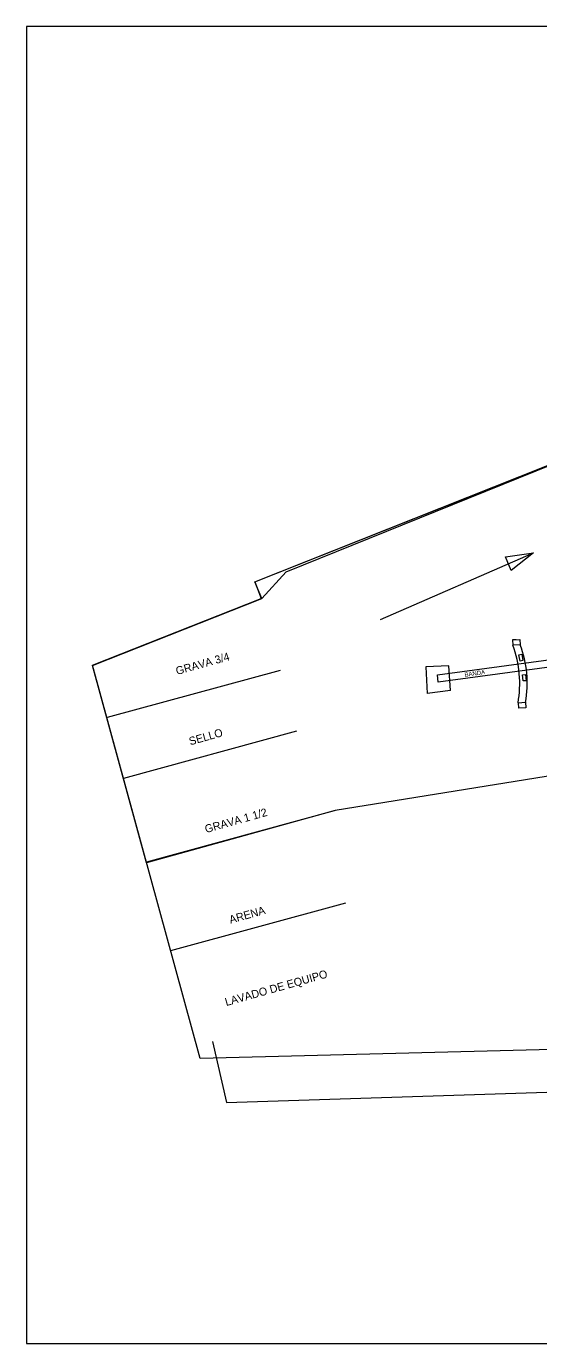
# Model space of a CAD drawing. Extents: x 3 to 13121, y 0 to 10378.
# Drawn here: x 11843.4 to 11905, y 9907.3 to 10065.2 of the extents above; entities that cross this region are included whole.
import ezdxf

# ---------------------------------------------------------------- set-up
doc = ezdxf.new("R2010")
doc.units = 0
doc.header["$MEASUREMENT"] = 0
doc.layers.add('CAMPAMENTO-LEC', color=6, linetype='Continuous')

msp = doc.modelspace()

# ---------------------------------------------------------------- linework, layer by layer
at = {"color": 2, "linetype": 'Continuous'}
msp.add_lwpolyline([(11843.36363, 9907.32235), (12045.66389, 9907.32235), (12045.66389, 10065.20729), (11843.36363, 10065.20729)], close=True, dxfattribs=at)
at = {"color": 1, "linetype": 'Continuous', "elevation": 1.7186}
msp.add_lwpolyline([(11864.17754, 9941.50139), (11851.30205, 9988.62357), (11871.5922, 9996.61427), (11870.7328, 9998.62129), (12021.19174, 10058.34878), (12022.80113, 10043.46497), (12020.13134, 10043.06274), (12023.30568, 9999.2832), (12024.03262, 9999.37032), (12025.23808, 9986.29271), (12024.51006, 9986.21734), (12028.24699, 9945.67686), (11864.17754, 9941.50139)], dxfattribs=at)
at = {"linetype": 'Continuous'}
for points, elevation in [([(11870.7328, 9998.62129), (11927.99766, 10021.41886)], 2.16108), ([(11870.7328, 9998.62129), (11871.47744, 9996.61294)], 2.16108), ([(11851.29737, 9988.6234), (11871.47744, 9996.61294)], 3.41613), ([(11901.60976, 9991.65876), (11902.50661, 9991.73402)], 1.30201), ([(11901.60976, 9991.65876), (11902.50661, 9991.73402), (11902.54406, 9991.0851), (11901.64632, 9991.02134)], 1.30201), ([(11902.05824, 9991.69578), (11901.60976, 9991.65876)], 1.30201), ([(11901.60976, 9991.65876), (11901.64632, 9991.02134)], 1.30201), ([(11864.17754, 9941.50139), (11851.29737, 9988.6234)], 3.08346), ([(11873.77767, 9988.01533), (11853.05417, 9982.35083)], 2.16108), ([(11893.97123, 9988.56587), (11891.23917, 9988.43695)], 0.52036), ([(11891.23917, 9988.43695), (11891.37567, 9985.25313)], 0.50374), ([(11894.17446, 9985.59303), (11893.97123, 9988.56587)], 0.52036), ([(11894.17446, 9985.59303), (11891.37567, 9985.25313)], 0.52036), ([(11902.27214, 9984.11478), (11903.16899, 9984.19005), (11903.20644, 9983.54113), (11902.3087, 9983.47737)], 1.30201), ([(11902.27214, 9984.11478), (11902.3087, 9983.47737)], 1.30201), ([(11875.73004, 9980.71793), (11855.00654, 9975.05344)], 2.25724), ([(11880.25762, 9971.18643), (11857.74548, 9965.03304)], 2.29615), ([(11881.59598, 9960.13615), (11860.64899, 9954.41057)], 3.25606), ([(12028.24699, 9945.67686), (11864.17754, 9941.50139)], 1.7186)]:
    msp.add_lwpolyline(points, dxfattribs=dict(at, elevation=elevation))
at = {"color": 5, "linetype": 'Continuous'}
msp.add_lwpolyline([(11944.12777, 9974.22292), (11942.84224, 9981.30272), (11880.34558, 9971.21542), (11857.77008, 9964.96245), (11851.29214, 9988.60921), (11871.5922, 9996.61427), (11874.47803, 9999.84609), (11908.41391, 10013.53663), (11913.90518, 10015.72735), (11920.49396, 10018.31786), (11925.90625, 10020.37342)], dxfattribs=at)
at = {"color": 1, "linetype": 'Continuous'}
msp.add_lwpolyline([(11885.78543, 9994.13506), (11904.12888, 10002.10488), (11901.45143, 9999.97599), (11900.77061, 10001.61138), (11904.12888, 10002.10488)], dxfattribs=at)
at = {"linetype": 'Continuous'}
for points in [[(11892.62278, 9987.47466), (11908.27492, 9989.60434), (11908.39251, 9988.71135), (11892.68387, 9986.61988), (11892.62278, 9987.47466)], [(11902.38486, 9989.87255), (11902.71339, 9989.94392), (11902.867, 9989.207), (11902.53554, 9989.13745), (11902.38486, 9989.87255)], [(11902.82267, 9987.49622), (11903.15711, 9987.53047), (11903.22748, 9986.781), (11902.89034, 9986.74889), (11902.82267, 9987.49622)]]:
    msp.add_lwpolyline(points, close=True, dxfattribs=at)
at = {"color": 3, "linetype": 'Continuous'}
msp.add_lwpolyline([(11865.6829, 9943.55193), (11867.35461, 9936.21548), (11978.77613, 9939.82949)], dxfattribs=at)
at = {"linetype": 'Continuous'}
for centre in [(11889.44262, 9986.4339, 1.30201), (11890.34036, 9986.49766, 1.30201)]:
    msp.add_arc(centre, 13.03744, 349.7536158, 20.601523, dxfattribs=at)

# ---------------------------------------------------------------- texts
at = {"layer": 'CAMPAMENTO-LEC', "color": 6, "linetype": 'Continuous', "attachment_point": 1}
for s, insert, char_height, width, rotation in [('GRAVA 3/4', (11861.15651, 9988.38133), 0.959438, 16.3735132, 15.7808325), ('BANDA', (11895.82818, 9987.73475), 0.519728, 8.8695399, 8.2524931), ('SELLO', (11862.74137, 9979.94996), 0.959438, 16.3735132, 15.7808325), ('GRAVA 1 1/2', (11864.63354, 9969.43198), 0.9594379, 16.3735132, 15.7808325), ('ARENA', (11867.55875, 9958.5743), 0.959438, 16.3735132, 15.7808325), ('LAVADO DE EQUIPO', (11867.05202, 9948.69938), 0.9594379, 16.3735132, 15.7808325)]:
    msp.add_mtext(s, dxfattribs=dict(at, insert=insert, char_height=char_height, width=width, rotation=rotation))

doc.saveas('drawing.dxf')
